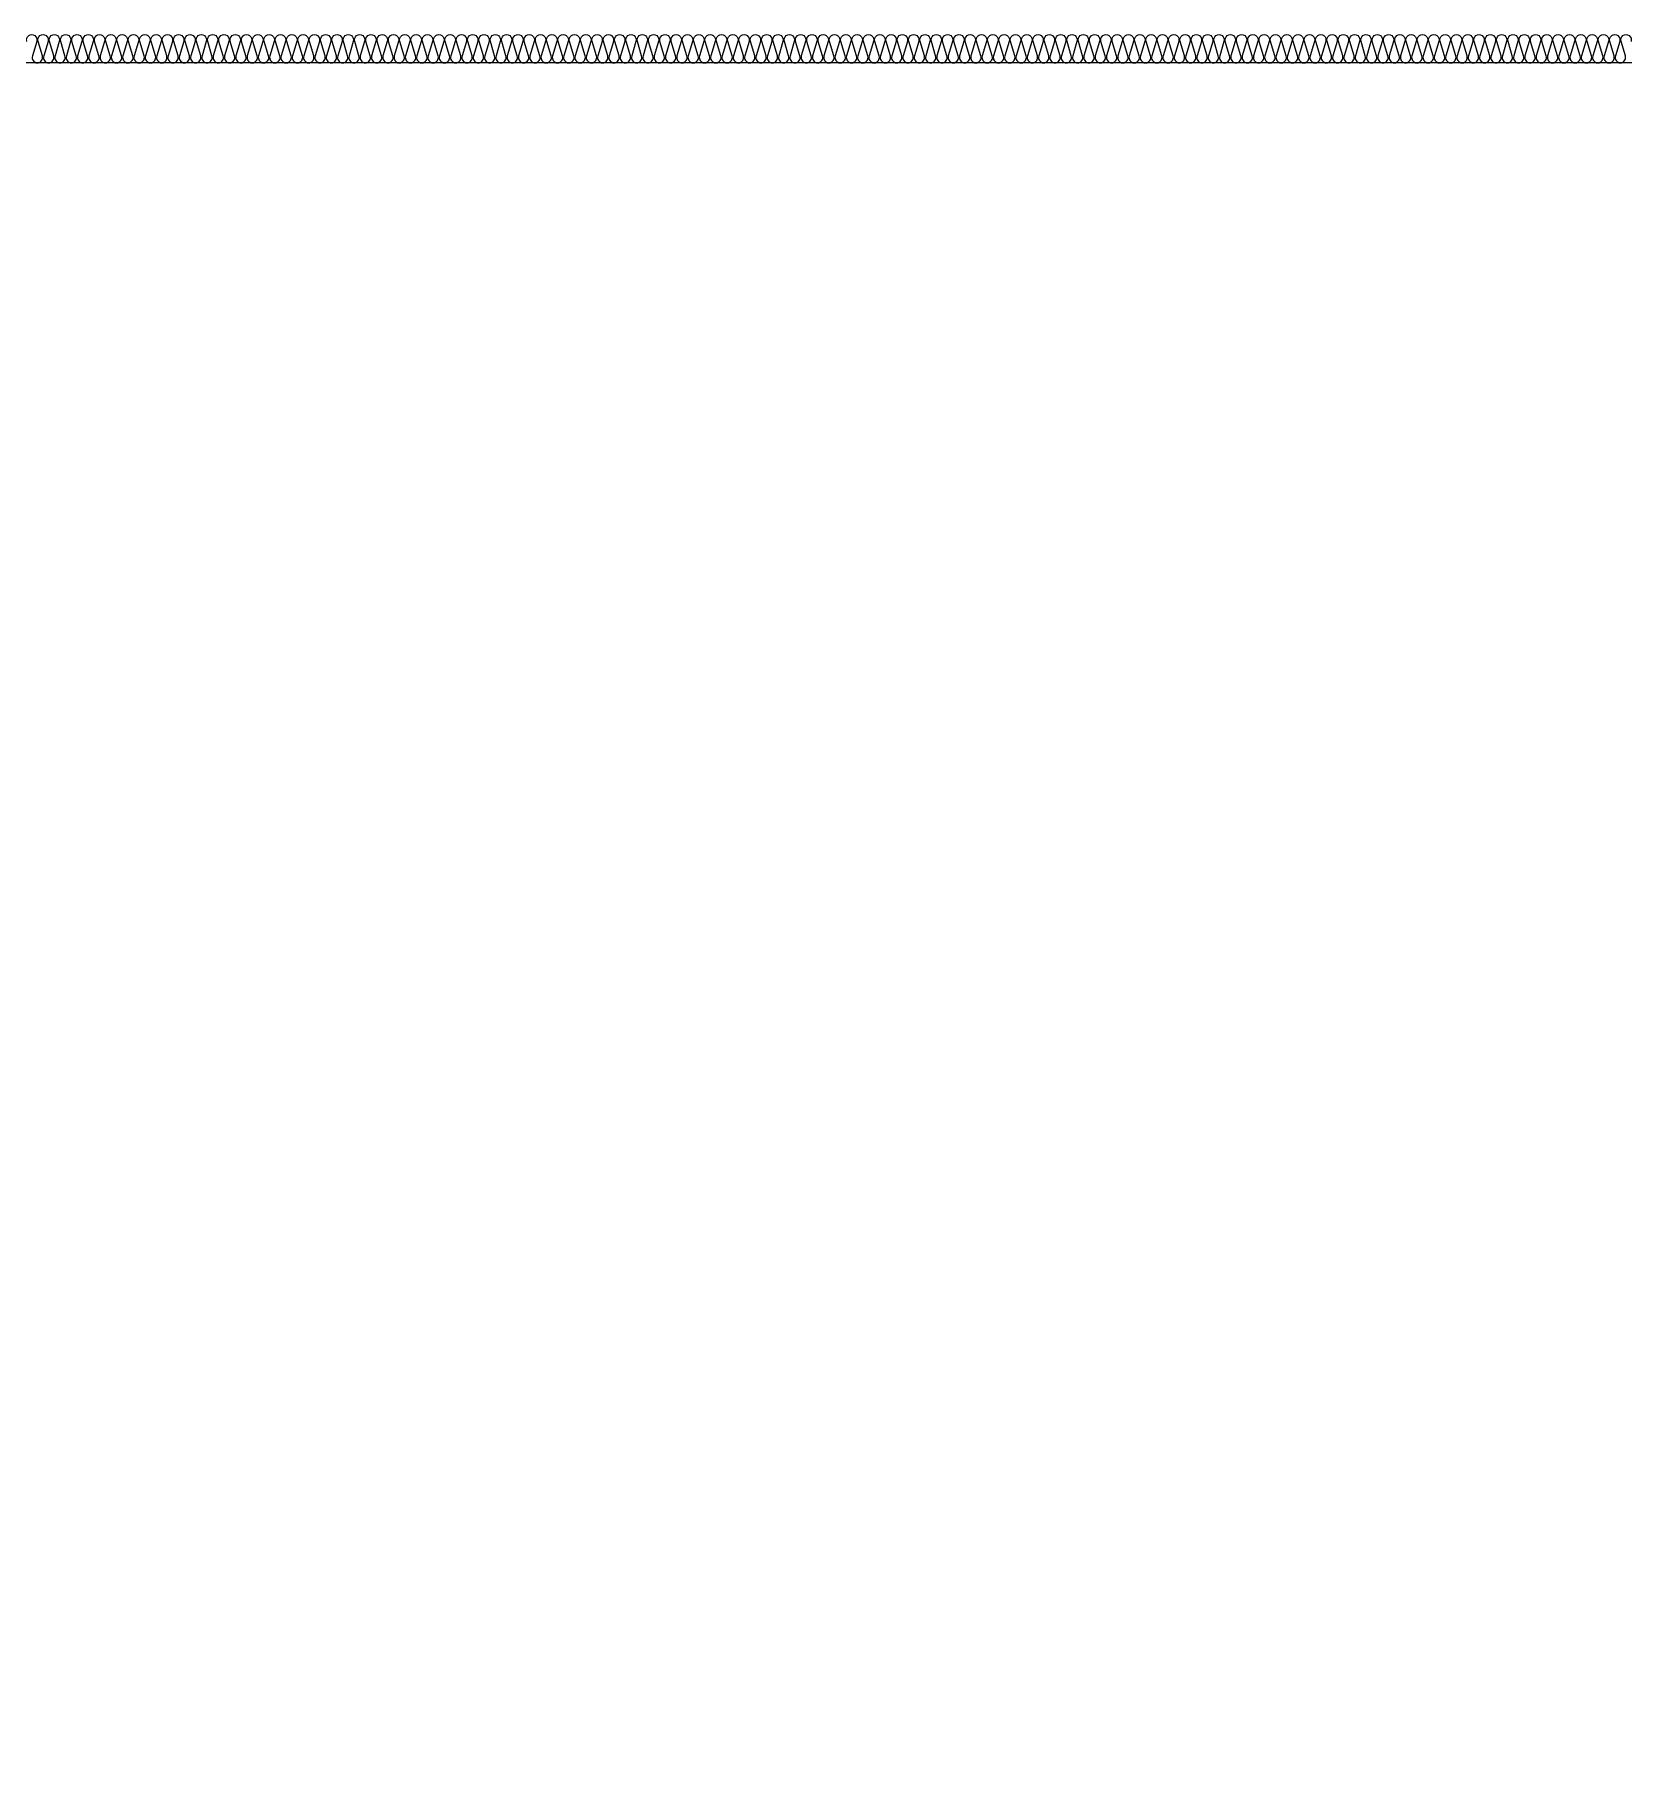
# Model space of a CAD drawing. Header units: millimetres. Extents: x 19868 to 801382, y -4805 to 85279.
# Drawn here: x 149363 to 152174, y 63842 to 66899 of the extents above; entities that cross this region are included whole.
import ezdxf

# ---------------------------------------------------------------- set-up
doc = ezdxf.new("R2010")
doc.units = ezdxf.units.MM
doc.header["$LTSCALE"] = 250
doc.layers.add('ISL', color=251, linetype='Continuous')

msp = doc.modelspace()

# ---------------------------------------------------------------- linework, layer by layer
at = {"layer": 'ISL'}
msp.add_lwpolyline([(149349.4, 66886.8, -1.372593), (149367, 66886.8), (149359.4, 66861.1, 0.509267), (149368.2, 66848.9, 0.509267), (149377, 66861.1), (149369.4, 66886.8, -1.372593), (149387, 66886.8), (149379.4, 66861.1, 0.509267), (149388.2, 66848.9, 0.509267), (149397, 66861.1), (149389.4, 66886.8, -1.372593), (149407, 66886.8), (149399.4, 66861.1, 0.509267), (149408.2, 66848.9, 0.509267), (149417, 66861.1), (149409.4, 66886.8, -1.372593), (149427, 66886.8), (149419.4, 66861.1, 0.509267), (149428.2, 66848.9, 0.509267), (149437, 66861.1), (149429.4, 66886.8, -1.372593), (149447, 66886.8), (149439.4, 66861.1, 0.509267), (149448.2, 66848.9, 0.509267), (149457, 66861.1), (149449.4, 66886.8, -1.372593), (149467, 66886.8), (149459.4, 66861.1, 0.509267), (149468.2, 66848.9, 0.509267), (149477, 66861.1), (149469.4, 66886.8, -1.372593), (149487, 66886.8), (149479.4, 66861.1, 0.509267), (149488.2, 66848.9, 0.509267), (149497, 66861.1), (149489.4, 66886.8, -1.372593), (149507, 66886.8), (149499.4, 66861.1, 0.509267), (149508.2, 66848.9, 0.509267), (149517, 66861.1), (149509.4, 66886.8, -1.372593), (149527, 66886.8), (149519.4, 66861.1, 0.509267), (149528.2, 66848.9, 0.509267), (149537, 66861.1), (149529.4, 66886.8, -1.372593), (149547, 66886.8), (149539.4, 66861.1, 0.509267), (149548.2, 66848.9, 0.509267), (149557, 66861.1), (149549.4, 66886.8, -1.372593), (149567, 66886.8), (149559.4, 66861.1, 0.509267), (149568.2, 66848.9, 0.509267), (149577, 66861.1), (149569.4, 66886.8, -1.372593), (149587, 66886.8), (149579.4, 66861.1, 0.509267), (149588.2, 66848.9, 0.509267), (149597, 66861.1), (149589.4, 66886.8, -1.372593), (149607, 66886.8), (149599.4, 66861.1, 0.509267), (149608.2, 66848.9, 0.509267), (149617, 66861.1), (149609.4, 66886.8, -1.372593), (149627, 66886.8), (149619.4, 66861.1, 0.509267), (149628.2, 66848.9, 0.509267), (149637, 66861.1), (149629.4, 66886.8, -1.372593), (149647, 66886.8), (149639.4, 66861.1, 0.509267), (149648.2, 66848.9, 0.509267), (149657, 66861.1), (149649.4, 66886.8, -1.372593), (149667, 66886.8), (149659.4, 66861.1, 0.509267), (149668.2, 66848.9, 0.509267), (149677, 66861.1), (149669.4, 66886.8, -1.372593), (149687, 66886.8), (149679.4, 66861.1, 0.509267), (149688.2, 66848.9, 0.509267), (149697, 66861.1), (149689.4, 66886.8, -1.372593), (149707, 66886.8), (149699.4, 66861.1, 0.509267), (149708.2, 66848.9, 0.509267), (149717, 66861.1), (149709.4, 66886.8, -1.372593), (149727, 66886.8), (149719.4, 66861.1, 0.509267), (149728.2, 66848.9, 0.509267), (149737, 66861.1), (149729.4, 66886.8, -1.372593), (149747, 66886.8), (149739.4, 66861.1, 0.509267), (149748.2, 66848.9, 0.509267), (149757, 66861.1), (149749.4, 66886.8, -1.372593), (149767, 66886.8), (149759.4, 66861.1, 0.509267), (149768.2, 66848.9, 0.509267), (149777, 66861.1), (149769.4, 66886.8, -1.372593), (149787, 66886.8), (149779.4, 66861.1, 0.509267), (149788.2, 66848.9, 0.509267), (149797, 66861.1), (149789.4, 66886.8, -1.372593), (149807, 66886.8), (149799.4, 66861.1, 0.509267), (149808.2, 66848.9, 0.509267), (149817, 66861.1), (149809.4, 66886.8, -1.372593), (149827, 66886.8), (149819.4, 66861.1, 0.509267), (149828.2, 66848.9, 0.509267), (149837, 66861.1), (149829.4, 66886.8, -1.372593), (149847, 66886.8), (149839.4, 66861.1, 0.509267), (149848.2, 66848.9, 0.509267), (149857, 66861.1), (149849.4, 66886.8, -1.372593), (149867, 66886.8), (149859.4, 66861.1, 0.509267), (149868.2, 66848.9, 0.509267), (149877, 66861.1), (149869.4, 66886.8, -1.372593), (149887, 66886.8), (149879.4, 66861.1, 0.509267), (149888.2, 66848.9, 0.509267), (149897, 66861.1), (149889.4, 66886.8, -1.372593), (149907, 66886.8), (149899.4, 66861.1, 0.509267), (149908.2, 66848.9, 0.509267), (149917, 66861.1), (149909.4, 66886.8, -1.372593), (149927, 66886.8), (149919.4, 66861.1, 0.509267), (149928.2, 66848.9, 0.509267), (149937, 66861.1), (149929.4, 66886.8, -1.372593), (149947, 66886.8), (149939.4, 66861.1, 0.509267), (149948.2, 66848.9, 0.509267), (149957, 66861.1), (149949.4, 66886.8, -1.372593), (149967, 66886.8), (149959.4, 66861.1, 0.509267), (149968.2, 66848.9, 0.509267), (149977, 66861.1), (149969.4, 66886.8, -1.372593), (149987, 66886.8), (149979.4, 66861.1, 0.509267), (149988.2, 66848.9, 0.509267), (149997, 66861.1), (149989.4, 66886.8, -1.372593), (150007, 66886.8), (149999.4, 66861.1, 0.509267), (150008.2, 66848.9, 0.509267), (150017, 66861.1), (150009.4, 66886.8, -1.372593), (150027, 66886.8), (150019.4, 66861.1, 0.509267), (150028.2, 66848.9, 0.509267), (150037, 66861.1), (150029.4, 66886.8, -1.372593), (150047, 66886.8), (150039.4, 66861.1, 0.509267), (150048.2, 66848.9, 0.509267), (150057, 66861.1), (150049.4, 66886.8, -1.372593), (150067, 66886.8), (150059.4, 66861.1, 0.509267), (150068.2, 66848.9, 0.509267), (150077, 66861.1), (150069.4, 66886.8, -1.372593), (150087, 66886.8), (150079.4, 66861.1, 0.509267), (150088.2, 66848.9, 0.509267), (150097, 66861.1), (150089.4, 66886.8, -1.372593), (150107, 66886.8), (150099.4, 66861.1, 0.509267), (150108.2, 66848.9, 0.509267), (150117, 66861.1), (150109.4, 66886.8, -1.372593), (150127, 66886.8), (150119.4, 66861.1, 0.509267), (150128.2, 66848.9, 0.509267), (150137, 66861.1), (150129.4, 66886.8, -1.372593), (150147, 66886.8), (150139.4, 66861.1, 0.509267), (150148.2, 66848.9, 0.509267), (150157, 66861.1), (150149.4, 66886.8, -1.372593), (150167, 66886.8), (150159.4, 66861.1, 0.509267), (150168.2, 66848.9, 0.509267), (150177, 66861.1), (150169.4, 66886.8, -1.372593), (150187, 66886.8), (150179.4, 66861.1, 0.509267), (150188.2, 66848.9, 0.509267), (150197, 66861.1), (150189.4, 66886.8, -1.372593), (150207, 66886.8), (150199.4, 66861.1, 0.509267), (150208.2, 66848.9, 0.509267), (150217, 66861.1), (150209.4, 66886.8, -1.372593), (150227, 66886.8), (150219.4, 66861.1, 0.509267), (150228.2, 66848.9, 0.509267), (150237, 66861.1), (150229.4, 66886.8, -1.372593), (150247, 66886.8), (150239.4, 66861.1, 0.509267), (150248.2, 66848.9, 0.509267), (150257, 66861.1), (150249.4, 66886.8, -1.372593), (150267, 66886.8), (150259.4, 66861.1, 0.509267), (150268.2, 66848.9, 0.509267), (150277, 66861.1), (150269.4, 66886.8, -1.372593), (150287, 66886.8), (150279.4, 66861.1, 0.509267), (150288.2, 66848.9, 0.509267), (150297, 66861.1), (150289.4, 66886.8, -1.372593), (150307, 66886.8), (150299.4, 66861.1, 0.509267), (150308.2, 66848.9, 0.509267), (150317, 66861.1), (150309.4, 66886.8, -1.372593), (150327, 66886.8), (150319.4, 66861.1, 0.509267), (150328.2, 66848.9, 0.509267), (150337, 66861.1), (150329.4, 66886.8, -1.372593), (150347, 66886.8), (150339.4, 66861.1, 0.509267), (150348.2, 66848.9, 0.509267), (150357, 66861.1), (150349.4, 66886.8, -1.372593), (150367, 66886.8), (150359.4, 66861.1, 0.509267), (150368.2, 66848.9, 0.509267), (150377, 66861.1), (150369.4, 66886.8, -1.372593), (150387, 66886.8), (150379.4, 66861.1, 0.509267), (150388.2, 66848.9, 0.509267), (150397, 66861.1), (150389.4, 66886.8, -1.372593), (150407, 66886.8), (150399.4, 66861.1, 0.509267), (150408.2, 66848.9, 0.509267), (150417, 66861.1), (150409.4, 66886.8, -1.372593), (150427, 66886.8), (150419.4, 66861.1, 0.509267), (150428.2, 66848.9, 0.509267), (150437, 66861.1), (150429.4, 66886.8, -1.372593), (150447, 66886.8), (150439.4, 66861.1, 0.509267), (150448.2, 66848.9, 0.509267), (150457, 66861.1), (150449.4, 66886.8, -1.372593), (150467, 66886.8), (150459.4, 66861.1, 0.509267), (150468.2, 66848.9, 0.509267), (150477, 66861.1), (150469.4, 66886.8, -1.372593), (150487, 66886.8), (150479.4, 66861.1, 0.509267), (150488.2, 66848.9, 0.509267), (150497, 66861.1), (150489.4, 66886.8, -1.372593), (150507, 66886.8), (150499.4, 66861.1, 0.509267), (150508.2, 66848.9, 0.509267), (150517, 66861.1), (150509.4, 66886.8, -1.372593), (150527, 66886.8), (150519.4, 66861.1, 0.509267), (150528.2, 66848.9, 0.509267), (150537, 66861.1), (150529.4, 66886.8, -1.372593), (150547, 66886.8), (150539.4, 66861.1, 0.509267), (150548.2, 66848.9, 0.509267), (150557, 66861.1), (150549.4, 66886.8, -1.372593), (150567, 66886.8), (150559.4, 66861.1, 0.509267), (150568.2, 66848.9, 0.509267), (150577, 66861.1), (150569.4, 66886.8, -1.372593), (150587, 66886.8), (150579.4, 66861.1, 0.509267), (150588.2, 66848.9, 0.509267), (150597, 66861.1), (150589.4, 66886.8, -1.372593), (150607, 66886.8), (150599.4, 66861.1, 0.509267), (150608.2, 66848.9, 0.509267), (150617, 66861.1), (150609.4, 66886.8, -1.372593), (150627, 66886.8), (150619.4, 66861.1, 0.509267), (150628.2, 66848.9, 0.509267), (150637, 66861.1), (150629.4, 66886.8, -1.372593), (150647, 66886.8), (150639.4, 66861.1, 0.509267), (150648.2, 66848.9, 0.509267), (150657, 66861.1), (150649.4, 66886.8, -1.372593), (150667, 66886.8), (150659.4, 66861.1, 0.509267), (150668.2, 66848.9, 0.509267), (150677, 66861.1), (150669.4, 66886.8, -1.372593), (150687, 66886.8), (150679.4, 66861.1, 0.509267), (150688.2, 66848.9, 0.509267), (150697, 66861.1), (150689.4, 66886.8, -1.372593), (150707, 66886.8), (150699.4, 66861.1, 0.509267), (150708.2, 66848.9, 0.509267), (150717, 66861.1), (150709.4, 66886.8, -1.372593), (150727, 66886.8), (150719.4, 66861.1, 0.509267), (150728.2, 66848.9, 0.509267), (150737, 66861.1), (150729.4, 66886.8, -1.372593), (150747, 66886.8), (150739.4, 66861.1, 0.509267), (150748.2, 66848.9, 0.509267), (150757, 66861.1), (150749.4, 66886.8, -1.372593), (150767, 66886.8), (150759.4, 66861.1, 0.509267), (150768.2, 66848.9, 0.509267), (150777, 66861.1), (150769.4, 66886.8, -1.372593), (150787, 66886.8), (150779.4, 66861.1, 0.509267), (150788.2, 66848.9, 0.509267), (150797, 66861.1), (150789.4, 66886.8, -1.372593), (150807, 66886.8), (150799.4, 66861.1, 0.509267), (150808.2, 66848.9, 0.509267), (150817, 66861.1), (150809.4, 66886.8, -1.372593), (150827, 66886.8), (150819.4, 66861.1, 0.509267), (150828.2, 66848.9, 0.509267), (150837, 66861.1), (150829.4, 66886.8, -1.372593), (150847, 66886.8), (150839.4, 66861.1, 0.509267), (150848.2, 66848.9, 0.509267), (150857, 66861.1), (150849.4, 66886.8, -1.372593), (150867, 66886.8), (150859.4, 66861.1, 0.509267), (150868.2, 66848.9, 0.509267), (150877, 66861.1), (150869.4, 66886.8, -1.372593), (150887, 66886.8), (150879.4, 66861.1, 0.509267), (150888.2, 66848.9, 0.509267), (150897, 66861.1), (150889.4, 66886.8, -1.372593), (150907, 66886.8), (150899.4, 66861.1, 0.509267), (150908.2, 66848.9, 0.509267), (150917, 66861.1), (150909.4, 66886.8, -1.372593), (150927, 66886.8), (150919.4, 66861.1, 0.509267), (150928.2, 66848.9, 0.509267), (150937, 66861.1), (150929.4, 66886.8, -1.372593), (150947, 66886.8), (150939.4, 66861.1, 0.509267), (150948.2, 66848.9, 0.509267), (150957, 66861.1), (150949.4, 66886.8, -1.372593), (150967, 66886.8), (150959.4, 66861.1, 0.509267), (150968.2, 66848.9, 0.509267), (150977, 66861.1), (150969.4, 66886.8, -1.372593), (150987, 66886.8), (150979.4, 66861.1, 0.509267), (150988.2, 66848.9, 0.509267), (150997, 66861.1), (150989.4, 66886.8, -1.372593), (151007, 66886.8), (150999.4, 66861.1, 0.509267), (151008.2, 66848.9, 0.509267), (151017, 66861.1), (151009.4, 66886.8, -1.372593), (151027, 66886.8), (151019.4, 66861.1, 0.509267), (151028.2, 66848.9, 0.509267), (151037, 66861.1), (151029.4, 66886.8, -1.372593), (151047, 66886.8), (151039.4, 66861.1, 0.509267), (151048.2, 66848.9, 0.509267), (151057, 66861.1), (151049.4, 66886.8, -1.372593), (151067, 66886.8), (151059.4, 66861.1, 0.509267), (151068.2, 66848.9, 0.509267), (151077, 66861.1), (151069.4, 66886.8, -1.372593), (151087, 66886.8), (151079.4, 66861.1, 0.509267), (151088.2, 66848.9, 0.509267), (151097, 66861.1), (151089.4, 66886.8, -1.372593), (151107, 66886.8), (151099.4, 66861.1, 0.509267), (151108.2, 66848.9, 0.509267), (151117, 66861.1), (151109.4, 66886.8, -1.372593), (151127, 66886.8), (151119.4, 66861.1, 0.509267), (151128.2, 66848.9, 0.509267), (151137, 66861.1), (151129.4, 66886.8, -1.372593), (151147, 66886.8), (151139.4, 66861.1, 0.509267), (151148.2, 66848.9, 0.509267), (151157, 66861.1), (151149.4, 66886.8, -1.372593), (151167, 66886.8), (151159.4, 66861.1, 0.509267), (151168.2, 66848.9, 0.509267), (151177, 66861.1), (151169.4, 66886.8, -1.372593), (151187, 66886.8), (151179.4, 66861.1, 0.509267), (151188.2, 66848.9, 0.509267), (151197, 66861.1), (151189.4, 66886.8, -1.372593), (151207, 66886.8), (151199.4, 66861.1, 0.509267), (151208.2, 66848.9, 0.509267), (151217, 66861.1), (151209.4, 66886.8, -1.372593), (151227, 66886.8), (151219.4, 66861.1, 0.509267), (151228.2, 66848.9, 0.509267), (151237, 66861.1), (151229.4, 66886.8, -1.372593), (151247, 66886.8), (151239.4, 66861.1, 0.509267), (151248.2, 66848.9, 0.509267), (151257, 66861.1), (151249.4, 66886.8, -1.372593), (151267, 66886.8), (151259.4, 66861.1, 0.509267), (151268.2, 66848.9, 0.509267), (151277, 66861.1), (151269.4, 66886.8, -1.372593), (151287, 66886.8), (151279.4, 66861.1, 0.509267), (151288.2, 66848.9, 0.509267), (151297, 66861.1), (151289.4, 66886.8, -1.372593), (151307, 66886.8), (151299.4, 66861.1, 0.509267), (151308.2, 66848.9, 0.509267), (151317, 66861.1), (151309.4, 66886.8, -1.372593), (151327, 66886.8), (151319.4, 66861.1, 0.509267), (151328.2, 66848.9, 0.509267), (151337, 66861.1), (151329.4, 66886.8, -1.372593), (151347, 66886.8), (151339.4, 66861.1, 0.509267), (151348.2, 66848.9, 0.509267), (151357, 66861.1), (151349.4, 66886.8, -1.372593), (151367, 66886.8), (151359.4, 66861.1, 0.509267), (151368.2, 66848.9, 0.509267), (151377, 66861.1), (151369.4, 66886.8, -1.372593), (151387, 66886.8), (151379.4, 66861.1, 0.509267), (151388.2, 66848.9, 0.509267), (151397, 66861.1), (151389.4, 66886.8, -1.372593), (151407, 66886.8), (151399.4, 66861.1, 0.509267), (151408.2, 66848.9, 0.509267), (151417, 66861.1), (151409.4, 66886.8, -1.372593), (151427, 66886.8), (151419.4, 66861.1, 0.509267), (151428.2, 66848.9, 0.509267), (151437, 66861.1), (151429.4, 66886.8, -1.372593), (151447, 66886.8), (151439.4, 66861.1, 0.509267), (151448.2, 66848.9, 0.509267), (151457, 66861.1), (151449.4, 66886.8, -1.372593), (151467, 66886.8), (151459.4, 66861.1, 0.509267), (151468.2, 66848.9, 0.509267), (151477, 66861.1), (151469.4, 66886.8, -1.372593), (151487, 66886.8), (151479.4, 66861.1, 0.509267), (151488.2, 66848.9, 0.509267), (151497, 66861.1), (151489.4, 66886.8, -1.372593), (151507, 66886.8), (151499.4, 66861.1, 0.509267), (151508.2, 66848.9, 0.509267), (151517, 66861.1), (151509.4, 66886.8, -1.372593), (151527, 66886.8), (151519.4, 66861.1, 0.509267), (151528.2, 66848.9, 0.509267), (151537, 66861.1), (151529.4, 66886.8, -1.372593), (151547, 66886.8), (151539.4, 66861.1, 0.509267), (151548.2, 66848.9, 0.509267), (151557, 66861.1), (151549.4, 66886.8, -1.372593), (151567, 66886.8), (151559.4, 66861.1, 0.509267), (151568.2, 66848.9, 0.509267), (151577, 66861.1), (151569.4, 66886.8, -1.372593), (151587, 66886.8), (151579.4, 66861.1, 0.509267), (151588.2, 66848.9, 0.509267), (151597, 66861.1), (151589.4, 66886.8, -1.372593), (151607, 66886.8), (151599.4, 66861.1, 0.509267), (151608.2, 66848.9, 0.509267), (151617, 66861.1), (151609.4, 66886.8, -1.372593), (151627, 66886.8), (151619.4, 66861.1, 0.509267), (151628.2, 66848.9, 0.509267), (151637, 66861.1), (151629.4, 66886.8, -1.372593), (151647, 66886.8), (151639.4, 66861.1, 0.509267), (151648.2, 66848.9, 0.509267), (151657, 66861.1), (151649.4, 66886.8, -1.372593), (151667, 66886.8), (151659.4, 66861.1, 0.509267), (151668.2, 66848.9, 0.509267), (151677, 66861.1), (151669.4, 66886.8, -1.372593), (151687, 66886.8), (151679.4, 66861.1, 0.509267), (151688.2, 66848.9, 0.509267), (151697, 66861.1), (151689.4, 66886.8, -1.372593), (151707, 66886.8), (151699.4, 66861.1, 0.509267), (151708.2, 66848.9, 0.509267), (151717, 66861.1), (151709.4, 66886.8, -1.372593), (151727, 66886.8), (151719.4, 66861.1, 0.509267), (151728.2, 66848.9, 0.509267), (151737, 66861.1), (151729.4, 66886.8, -1.372593), (151747, 66886.8), (151739.4, 66861.1, 0.509267), (151748.2, 66848.9, 0.509267), (151757, 66861.1), (151749.4, 66886.8, -1.372593), (151767, 66886.8), (151759.4, 66861.1, 0.509267), (151768.2, 66848.9, 0.509267), (151777, 66861.1), (151769.4, 66886.8, -1.372593), (151787, 66886.8), (151779.4, 66861.1, 0.509267), (151788.2, 66848.9, 0.509267), (151797, 66861.1), (151789.4, 66886.8, -1.372593), (151807, 66886.8), (151799.4, 66861.1, 0.509267), (151808.2, 66848.9, 0.509267), (151817, 66861.1), (151809.4, 66886.8, -1.372593), (151827, 66886.8), (151819.4, 66861.1, 0.509267), (151828.2, 66848.9, 0.509267), (151837, 66861.1), (151829.4, 66886.8, -1.372593), (151847, 66886.8), (151839.4, 66861.1, 0.509267), (151848.2, 66848.9, 0.509267), (151857, 66861.1), (151849.4, 66886.8, -1.372593), (151867, 66886.8), (151859.4, 66861.1, 0.509267), (151868.2, 66848.9, 0.509267), (151877, 66861.1), (151869.4, 66886.8, -1.372593), (151887, 66886.8), (151879.4, 66861.1, 0.509267), (151888.2, 66848.9, 0.509267), (151897, 66861.1), (151889.4, 66886.8, -1.372593), (151907, 66886.8), (151899.4, 66861.1, 0.509267), (151908.2, 66848.9, 0.509267), (151917, 66861.1), (151909.4, 66886.8, -1.372593), (151927, 66886.8), (151919.4, 66861.1, 0.509267), (151928.2, 66848.9, 0.509267), (151937, 66861.1), (151929.4, 66886.8, -1.372593), (151947, 66886.8), (151939.4, 66861.1, 0.509267), (151948.2, 66848.9, 0.509267), (151957, 66861.1), (151949.4, 66886.8, -1.372593), (151967, 66886.8), (151959.4, 66861.1, 0.509267), (151968.2, 66848.9, 0.509267), (151977, 66861.1), (151969.4, 66886.8, -1.372593), (151987, 66886.8), (151979.4, 66861.1, 0.509267), (151988.2, 66848.9, 0.509267), (151997, 66861.1), (151989.4, 66886.8, -1.372593), (152007, 66886.8), (151999.4, 66861.1, 0.509267), (152008.2, 66848.9, 0.509267), (152017, 66861.1), (152009.4, 66886.8, -1.372593), (152027, 66886.8), (152019.4, 66861.1, 0.509267), (152028.2, 66848.9, 0.509267), (152037, 66861.1), (152029.4, 66886.8, -1.372593), (152047, 66886.8), (152039.4, 66861.1, 0.509267), (152048.2, 66848.9, 0.509267), (152057, 66861.1), (152049.4, 66886.8, -1.372593), (152067, 66886.8), (152059.4, 66861.1, 0.509267), (152068.2, 66848.9, 0.509267), (152077, 66861.1), (152069.4, 66886.8, -1.372593), (152087, 66886.8), (152079.4, 66861.1, 0.509267), (152088.2, 66848.9, 0.509267), (152097, 66861.1), (152089.4, 66886.8, -1.372593), (152107, 66886.8), (152099.4, 66861.1, 0.509267), (152108.2, 66848.9, 0.509267), (152117, 66861.1), (152109.4, 66886.8, -1.372593), (152127, 66886.8), (152119.4, 66861.1, 0.509267), (152128.2, 66848.9, 0.509267), (152137, 66861.1), (152129.4, 66886.8, -1.372593), (152147, 66886.8), (152139.4, 66861.1, 0.509267), (152148.2, 66848.9, 0.509267), (152157, 66861.1), (152149.4, 66886.8, -1.372593), (152167, 66886.8), (152159.4, 66861.1, 0.509267), (152168.2, 66848.9, 0.509267), (152177, 66861.1), (152169.4, 66886.8, -1.372593), (152187, 66886.8)], format="xyb", dxfattribs=at)
msp.add_lwpolyline([(155038.2, 60278.9), (154988.2, 60278.9), (154988.2, 65928.9), (154188.2, 65928.9), (154188.2, 66848.9), (139188.2, 66848.9), (139188.2, 65728.9), (138088.2, 65728.9), (138088.2, 66848.9), (134788.2, 66848.9), (134788.2, 60278.9)], dxfattribs=at)

doc.saveas('drawing.dxf')
